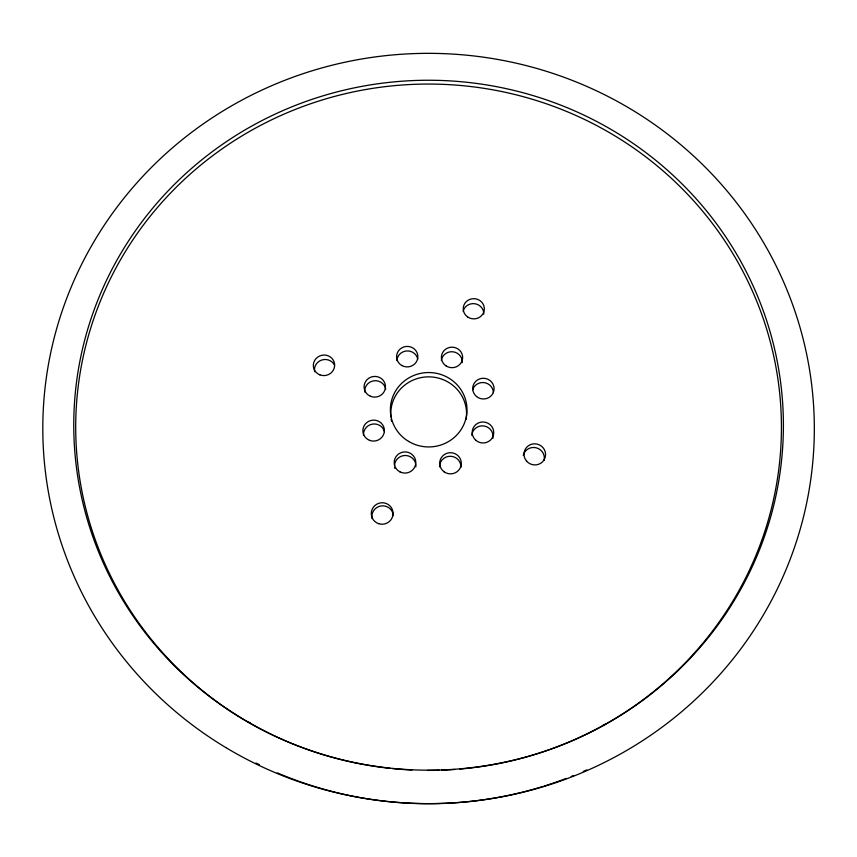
<?xml version="1.0" encoding="UTF-8"?>
<svg xmlns="http://www.w3.org/2000/svg" width="857" height="857" viewBox="0 0 857 857"><rect width="100%" height="100%" fill="white"/><g stroke="black" fill="none" stroke-linecap="round" stroke-linejoin="round"><path stroke-width="1.29" d="M365.596 764.873A352.848 343.164 0.4 0 1 123.322 254.968A352.848 343.164 0.4 0 1 698.626 206.462A352.848 343.164 0.4 0 1 550.59 749.275M549.38 749.704A352.848 343.164 0.4 0 1 459.877 769.061M454.713 769.468A352.848 343.164 0.4 0 1 441.762 770.164M439.17 770.25A352.848 343.164 0.4 0 1 427.504 770.4M411.938 770.014A352.848 343.164 0.4 0 1 392.549 768.59M389.967 768.333A352.848 343.164 0.4 0 1 366.871 765.097M605.76 723.854A349.313 339.918 0.4 0 1 602.45 725.718M250.587 723.287A349.313 339.918 0.4 0 1 248.401 722.023M390.888 416.898A37.922 36.851 0.4 0 1 429.914 376.876A37.922 36.851 0.4 0 1 466.133 419.341M391.595 421.483A37.922 36.851 0.4 0 1 391.167 419.202M441.334 360.379A10.53 10.155 3 0 1 452.925 351.788A10.53 10.155 3 0 1 462.255 362.715M472.7 389.71A10.584 10.252 7.4 0 1 493.396 392.667M471.779 435.345A10.659 10.38 9.1 0 1 483.873 425.95A10.659 10.38 9.1 0 1 492.839 438.377M439.545 466.84A10.702 10.488 4.8 0 1 450.428 456.267A10.702 10.488 4.8 0 1 460.937 467.279M394.509 465.737A10.702 10.477 -4.2 0 1 405.8 455.495A10.702 10.477 -4.2 0 1 415.87 466.829M394.777 468.351A10.702 10.477 -4.2 0 1 394.649 467.697M363.529 435.12A10.659 10.38 -8.3 0 1 384.472 431.671M364.75 392.003A10.584 10.241 -6.5 0 1 373.931 380.797A10.584 10.241 -6.5 0 1 385.725 389.228M396.898 360.583A10.53 10.155 -2.1 0 1 417.745 359.104M463.144 311.295A10.455 10.005 4.6 0 1 483.766 314.144M314.637 371.734A10.563 10.166 -11.3 0 1 334.551 365.221M372.034 518.592A10.787 10.638 -13 0 1 381.183 505.93A10.787 10.638 -13 0 1 393.374 515.635M523.263 455.431A10.713 10.423 17.8 0 1 536.032 447.75A10.713 10.423 17.8 0 1 544.109 460.359M586.863 769.854A377.701 367.749 0.4 0 1 583.274 771.45M573.622 775.51A377.701 367.749 0.4 0 1 571.191 776.485M566.316 778.381A377.701 367.749 0.4 0 1 544.002 786.105M542.749 786.501A377.701 367.749 0.4 0 1 277.325 772.885M259.478 764.744A377.701 367.749 0.4 0 1 255.964 763.009M408.639 441.43A38.308 37.205 0.4 0 0 466.979 410.771A38.308 37.205 0.4 0 0 410.449 377.016A38.308 37.205 0.4 0 0 408.639 441.43M445.994 365.853A10.638 10.252 3 0 0 462.619 358.269A10.638 10.252 3 0 0 447.429 348.156A10.638 10.252 3 0 0 445.994 365.853M476.578 396.545A10.691 10.348 7.3 0 0 493.932 390.438A10.691 10.348 7.3 0 0 479.674 378.89A10.691 10.348 7.3 0 0 476.578 396.545M475.849 440.284A10.766 10.477 9 0 0 493.525 434.638A10.766 10.477 9 0 0 479.545 422.512A10.766 10.477 9 0 0 475.849 440.284M444.097 471.789A10.809 10.584 4.8 0 0 461.237 464.483A10.809 10.584 4.8 0 0 446.154 453.578A10.809 10.584 4.8 0 0 444.097 471.789M399.973 471.886A10.809 10.584 -4.2 0 0 415.795 462.041A10.809 10.584 -4.2 0 0 399.212 453.578A10.809 10.584 -4.2 0 0 399.973 471.886M369.506 440.316A10.766 10.477 -8.2 0 0 384.3 429.164A10.766 10.477 -8.2 0 0 367.096 422.33A10.766 10.477 -8.2 0 0 369.506 440.316M370.374 396.223A10.691 10.338 -6.4 0 0 385.414 385.671A10.691 10.338 -6.4 0 0 368.542 378.408A10.691 10.338 -6.4 0 0 370.374 396.223M401.997 365.596A10.638 10.252 -2.1 0 0 417.873 356.533A10.638 10.252 -2.1 0 0 401.826 347.846A10.638 10.252 -2.1 0 0 401.997 365.596M319.865 374.852A10.67 10.263 -11.2 0 0 334.562 363.871A10.67 10.263 -11.2 0 0 317.551 357.219A10.67 10.263 -11.2 0 0 319.865 374.852M378.687 523.691A10.905 10.734 -12.7 0 0 392.86 511.318A10.905 10.734 -12.7 0 0 374.98 505.469A10.905 10.734 -12.7 0 0 378.687 523.691M526.53 461.045A10.82 10.53 17.6 0 0 544.934 458.099A10.82 10.53 17.6 0 0 532.872 443.947A10.82 10.53 17.6 0 0 526.53 461.045M467.59 316.908A10.563 10.102 4.5 0 0 484.291 309.88A10.563 10.102 4.5 0 0 469.486 299.511A10.563 10.102 4.5 0 0 467.59 316.908M225.755 747.529A385.768 375.152 0.4 0 0 814.15 439.866A385.768 375.152 0.4 0 0 245.777 98.052A385.768 375.152 0.4 0 0 225.755 747.529M235.246 714.406A354.819 344.964 0.4 0 0 782.902 443.519A354.819 344.964 0.4 0 0 267.588 117.741A354.819 344.964 0.4 0 0 235.246 714.406"/></g></svg>
